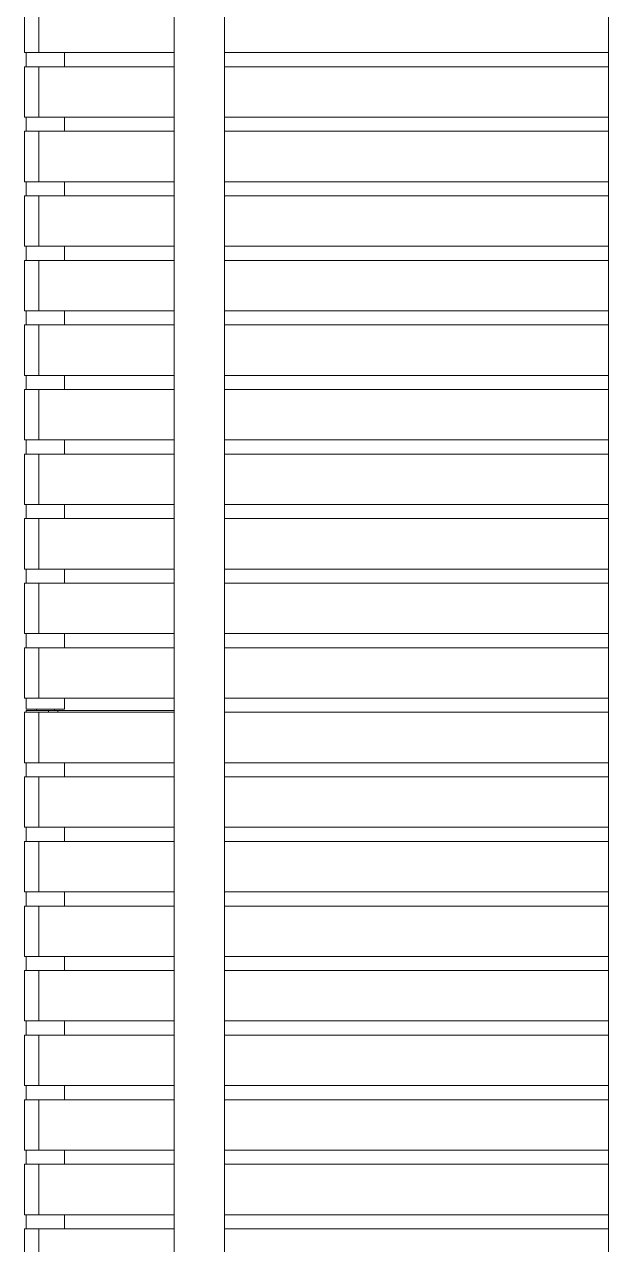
# Model space of a CAD drawing. Header units: millimetres. Extents: x 8553 to 64453, y 11523 to 72084.
# Drawn here: x 48689 to 49153, y 20124 to 21092 of the extents above; entities that cross this region are included whole.
import ezdxf

# ---------------------------------------------------------------- set-up
doc = ezdxf.new("R2010")
doc.units = ezdxf.units.MM
doc.layers.add('grey', color=254, linetype='Continuous')

msp = doc.modelspace()

# ---------------------------------------------------------------- linework, layer by layer
at = {"layer": 'grey', "linetype": 'Continuous', "lineweight": 15}
for p, q in [((48808.083, 22271.382), (48808.083, 19649.782)), ((48848.083, 19649.782), (48848.083, 22271.382)), ((49152.846, 22271.382), (49152.846, 19649.782)), ((48689.15, 21109.277), (48689.15, 21069.277)), ((48700.512, 21109.277), (48700.512, 21069.277)), ((48689.15, 21069.277), (48700.512, 21069.277)), ((48690.644, 21069.277), (48690.644, 21058.077)), ((48808.083, 21069.277), (48700.512, 21069.277)), ((48721.044, 21058.077), (48721.044, 21069.277)), ((49152.846, 21069.277), (48848.083, 21069.277)), ((48689.15, 21058.077), (48689.15, 21018.077)), ((48689.15, 21058.077), (48700.512, 21058.077)), ((48700.512, 21058.077), (48700.512, 21018.077)), ((48808.083, 21058.077), (48700.512, 21058.077)), ((49152.846, 21058.077), (48848.083, 21058.077)), ((48689.15, 21018.077), (48700.512, 21018.077)), ((48690.644, 21018.077), (48690.644, 21006.877)), ((48808.083, 21018.077), (48700.512, 21018.077)), ((48721.044, 21006.877), (48721.044, 21018.077)), ((49152.846, 21018.077), (48848.083, 21018.077)), ((48689.15, 21006.877), (48689.15, 20966.877)), ((48689.15, 21006.877), (48700.512, 21006.877)), ((48700.512, 21006.877), (48700.512, 20966.877)), ((48808.083, 21006.877), (48700.512, 21006.877)), ((49152.846, 21006.877), (48848.083, 21006.877)), ((48689.15, 20966.877), (48700.512, 20966.877)), ((48690.644, 20966.877), (48690.644, 20955.677)), ((48808.083, 20966.877), (48700.512, 20966.877)), ((48721.044, 20955.677), (48721.044, 20966.877)), ((49152.846, 20966.877), (48848.083, 20966.877)), ((48689.15, 20955.677), (48689.15, 20915.677)), ((48689.15, 20955.677), (48700.512, 20955.677)), ((48700.512, 20955.677), (48700.512, 20915.677)), ((48808.083, 20955.677), (48700.512, 20955.677)), ((49152.846, 20955.677), (48848.083, 20955.677)), ((48689.15, 20915.677), (48700.512, 20915.677)), ((48690.644, 20915.677), (48690.644, 20904.477)), ((48808.083, 20915.677), (48700.512, 20915.677)), ((48721.044, 20904.477), (48721.044, 20915.677)), ((49152.846, 20915.677), (48848.083, 20915.677)), ((48689.15, 20904.477), (48689.15, 20864.477)), ((48689.15, 20904.477), (48700.512, 20904.477)), ((48700.512, 20904.477), (48700.512, 20864.477)), ((48808.083, 20904.477), (48700.512, 20904.477)), ((49152.846, 20904.477), (48848.083, 20904.477)), ((48689.15, 20864.477), (48700.512, 20864.477)), ((48690.644, 20864.477), (48690.644, 20853.277)), ((48808.083, 20864.477), (48700.512, 20864.477)), ((48721.044, 20853.277), (48721.044, 20864.477)), ((49152.846, 20864.477), (48848.083, 20864.477)), ((48689.15, 20853.277), (48689.15, 20813.277)), ((48689.15, 20853.277), (48700.512, 20853.277)), ((48700.512, 20853.277), (48700.512, 20813.277)), ((48808.083, 20853.277), (48700.512, 20853.277)), ((49152.846, 20853.277), (48848.083, 20853.277)), ((48689.15, 20813.277), (48700.512, 20813.277)), ((48690.644, 20813.277), (48690.644, 20802.077)), ((48808.083, 20813.277), (48700.512, 20813.277)), ((48721.044, 20802.077), (48721.044, 20813.277)), ((49152.846, 20813.277), (48848.083, 20813.277)), ((48689.15, 20802.077), (48689.15, 20762.077)), ((48689.15, 20802.077), (48700.512, 20802.077)), ((48700.512, 20802.077), (48700.512, 20762.077)), ((48808.083, 20802.077), (48700.512, 20802.077)), ((49152.846, 20802.077), (48848.083, 20802.077)), ((48689.15, 20762.077), (48700.512, 20762.077)), ((48690.644, 20762.077), (48690.644, 20750.877)), ((48808.083, 20762.077), (48700.512, 20762.077)), ((48721.044, 20750.877), (48721.044, 20762.077)), ((49152.846, 20762.077), (48848.083, 20762.077)), ((48689.15, 20750.877), (48689.15, 20710.877)), ((48689.15, 20750.877), (48700.512, 20750.877)), ((48700.512, 20750.877), (48700.512, 20710.877)), ((48808.083, 20750.877), (48700.512, 20750.877)), ((49152.846, 20750.877), (48848.083, 20750.877)), ((48689.15, 20710.877), (48700.512, 20710.877)), ((48690.644, 20710.877), (48690.644, 20699.677)), ((48808.083, 20710.877), (48700.512, 20710.877)), ((48721.044, 20699.677), (48721.044, 20710.877)), ((49152.846, 20710.877), (48848.083, 20710.877)), ((48689.15, 20699.677), (48689.15, 20659.677)), ((48689.15, 20699.677), (48700.512, 20699.677)), ((48700.512, 20699.677), (48700.512, 20659.677)), ((48808.083, 20699.677), (48700.512, 20699.677)), ((49152.846, 20699.677), (48848.083, 20699.677)), ((48689.15, 20659.677), (48700.512, 20659.677)), ((48690.644, 20659.677), (48690.644, 20648.477)), ((48808.083, 20659.677), (48700.512, 20659.677)), ((48721.044, 20648.477), (48721.044, 20659.677)), ((49152.846, 20659.677), (48848.083, 20659.677)), ((48689.15, 20648.477), (48689.15, 20608.477)), ((48689.15, 20648.477), (48700.512, 20648.477)), ((48700.512, 20648.477), (48700.512, 20608.477)), ((48808.083, 20648.477), (48700.512, 20648.477)), ((49152.846, 20648.477), (48848.083, 20648.477)), ((48689.15, 20608.477), (48700.512, 20608.477)), ((48690.644, 20608.477), (48690.644, 20597.277)), ((48808.083, 20608.477), (48700.512, 20608.477)), ((48721.044, 20597.277), (48721.044, 20608.477)), ((49152.846, 20608.477), (48848.083, 20608.477)), ((48689.15, 20597.277), (48689.15, 20557.277)), ((48689.15, 20597.277), (48700.512, 20597.277)), ((48700.512, 20597.277), (48700.512, 20557.277)), ((48808.083, 20597.277), (48700.512, 20597.277)), ((49152.846, 20597.277), (48848.083, 20597.277)), ((48689.15, 20557.277), (48700.512, 20557.277)), ((48690.644, 20557.277), (48690.644, 20548.643)), ((48808.083, 20557.277), (48700.512, 20557.277)), ((48721.044, 20548.643), (48721.044, 20557.277)), ((49152.846, 20557.277), (48848.083, 20557.277)), ((48689.15, 20546.077), (48689.15, 20506.077)), ((48689.15, 20546.077), (48700.512, 20546.077)), ((48690.644, 20548.643), (48691.716, 20548.643)), ((48690.644, 20547.443), (48690.644, 20546.077)), ((48690.644, 20547.443), (48708.339, 20547.443)), ((48691.716, 20548.643), (48721.044, 20548.643)), ((48698.644, 20548.643), (48698.644, 20547.443)), ((48700.512, 20546.077), (48700.512, 20506.077)), ((48808.083, 20546.077), (48700.512, 20546.077)), ((48708.339, 20547.443), (48715.571, 20547.443)), ((48708.339, 20546.077), (48708.339, 20547.443)), ((48713.044, 20547.443), (48713.044, 20548.643)), ((48715.571, 20547.443), (48808.083, 20547.443)), ((48715.571, 20547.443), (48715.571, 20546.077)), ((49152.846, 20546.077), (48848.083, 20546.077)), ((48689.15, 20506.077), (48700.512, 20506.077)), ((48690.644, 20506.077), (48690.644, 20494.877)), ((48808.083, 20506.077), (48700.512, 20506.077)), ((48721.044, 20494.877), (48721.044, 20506.077)), ((49152.846, 20506.077), (48848.083, 20506.077)), ((48689.15, 20494.877), (48689.15, 20454.877)), ((48689.15, 20494.877), (48700.512, 20494.877)), ((48700.512, 20494.877), (48700.512, 20454.877)), ((48808.083, 20494.877), (48700.512, 20494.877)), ((49152.846, 20494.877), (48848.083, 20494.877)), ((48689.15, 20454.877), (48700.512, 20454.877)), ((48690.644, 20454.877), (48690.644, 20443.677)), ((48808.083, 20454.877), (48700.512, 20454.877)), ((48721.044, 20443.677), (48721.044, 20454.877)), ((49152.846, 20454.877), (48848.083, 20454.877)), ((48689.15, 20443.677), (48689.15, 20403.677)), ((48689.15, 20443.677), (48700.512, 20443.677)), ((48700.512, 20443.677), (48700.512, 20403.677)), ((48808.083, 20443.677), (48700.512, 20443.677)), ((49152.846, 20443.677), (48848.083, 20443.677)), ((48689.15, 20403.677), (48700.512, 20403.677)), ((48690.644, 20403.677), (48690.644, 20392.477)), ((48808.083, 20403.677), (48700.512, 20403.677)), ((48721.044, 20392.477), (48721.044, 20403.677)), ((49152.846, 20403.677), (48848.083, 20403.677)), ((48689.15, 20392.477), (48689.15, 20352.477)), ((48689.15, 20392.477), (48700.512, 20392.477)), ((48700.512, 20392.477), (48700.512, 20352.477)), ((48808.083, 20392.477), (48700.512, 20392.477)), ((49152.846, 20392.477), (48848.083, 20392.477)), ((48689.15, 20352.477), (48700.512, 20352.477)), ((48690.644, 20352.477), (48690.644, 20341.277)), ((48808.083, 20352.477), (48700.512, 20352.477)), ((48721.044, 20341.277), (48721.044, 20352.477)), ((49152.846, 20352.477), (48848.083, 20352.477)), ((48689.15, 20341.277), (48689.15, 20301.277)), ((48689.15, 20341.277), (48700.512, 20341.277)), ((48700.512, 20341.277), (48700.512, 20301.277)), ((48808.083, 20341.277), (48700.512, 20341.277)), ((49152.846, 20341.277), (48848.083, 20341.277)), ((48689.15, 20301.277), (48700.512, 20301.277)), ((48690.644, 20301.277), (48690.644, 20290.077)), ((48808.083, 20301.277), (48700.512, 20301.277)), ((48721.044, 20290.077), (48721.044, 20301.277)), ((49152.846, 20301.277), (48848.083, 20301.277)), ((48689.15, 20290.077), (48689.15, 20250.077)), ((48689.15, 20290.077), (48700.512, 20290.077)), ((48700.512, 20290.077), (48700.512, 20250.077)), ((48808.083, 20290.077), (48700.512, 20290.077)), ((49152.846, 20290.077), (48848.083, 20290.077)), ((48689.15, 20250.077), (48700.512, 20250.077)), ((48690.644, 20250.077), (48690.644, 20238.877)), ((48808.083, 20250.077), (48700.512, 20250.077)), ((48721.044, 20238.877), (48721.044, 20250.077)), ((49152.846, 20250.077), (48848.083, 20250.077)), ((48689.15, 20238.877), (48689.15, 20198.877)), ((48689.15, 20238.877), (48700.512, 20238.877)), ((48700.512, 20238.877), (48700.512, 20198.877)), ((48808.083, 20238.877), (48700.512, 20238.877)), ((49152.846, 20238.877), (48848.083, 20238.877)), ((48689.15, 20198.877), (48700.512, 20198.877)), ((48690.644, 20198.877), (48690.644, 20187.677)), ((48808.083, 20198.877), (48700.512, 20198.877)), ((48721.044, 20187.677), (48721.044, 20198.877)), ((49152.846, 20198.877), (48848.083, 20198.877)), ((48689.15, 20187.677), (48689.15, 20147.677)), ((48689.15, 20187.677), (48700.512, 20187.677)), ((48700.512, 20187.677), (48700.512, 20147.677)), ((48808.083, 20187.677), (48700.512, 20187.677)), ((49152.846, 20187.677), (48848.083, 20187.677)), ((48689.15, 20147.677), (48700.512, 20147.677)), ((48690.644, 20147.677), (48690.644, 20136.477)), ((48808.083, 20147.677), (48700.512, 20147.677)), ((48721.044, 20136.477), (48721.044, 20147.677)), ((49152.846, 20147.677), (48848.083, 20147.677)), ((48689.15, 20136.477), (48689.15, 20096.477)), ((48689.15, 20136.477), (48700.512, 20136.477)), ((48700.512, 20136.477), (48700.512, 20096.477)), ((48808.083, 20136.477), (48700.512, 20136.477)), ((49152.846, 20136.477), (48848.083, 20136.477))]:
    msp.add_line(p, q, dxfattribs=at)

doc.saveas('drawing.dxf')
